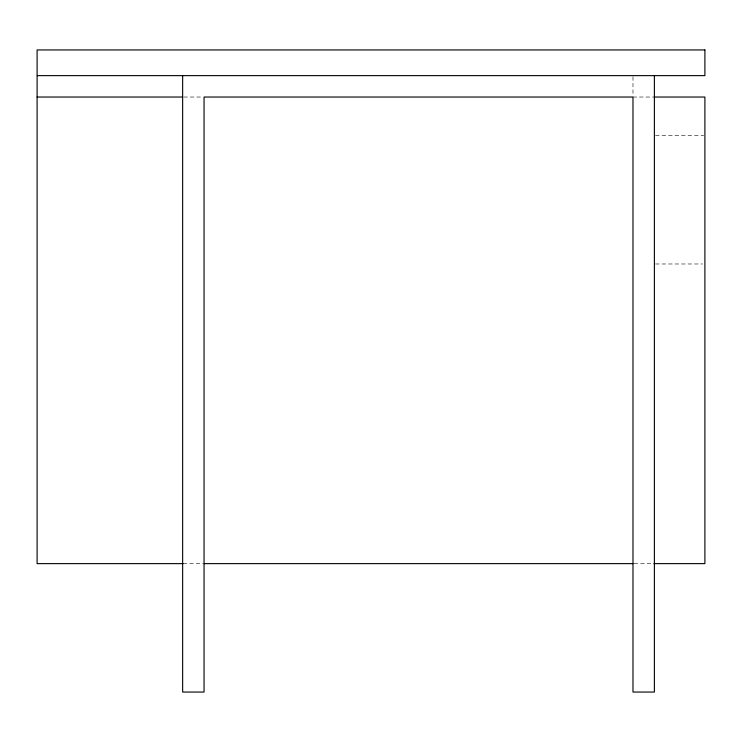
<?xml version="1.0" encoding="UTF-8"?>
<svg xmlns="http://www.w3.org/2000/svg" width="742" height="742" viewBox="0 0 742 742"><rect width="100%" height="100%" fill="white"/><g stroke="black" fill="none" stroke-linecap="round" stroke-linejoin="round"><path stroke-width="0.56" stroke-dasharray="3.71 2.78" d="M183.775 97.035L202.928 97.035M632.982 97.035L654.388 97.035M655.538 135.554L703.75 135.554M655.538 263.985L702.6 263.985M183.181 563.632L202.928 563.632M634.113 563.632L653.257 563.632M632.982 76.751L632.982 95.904"/><path stroke-width="1.11" d="M37.1 97.035L182.643 97.035M654.388 97.035L704.9 97.035L704.9 563.632L653.888 563.632M183.181 563.632L37.1 563.632L37.1 76.064M204.05 563.632L633.019 563.632M654.388 75.628L654.388 692.054L632.982 692.054L632.982 97.035L204.05 97.035L204.05 692.054L182.643 692.054L182.643 75.628M704.9 49.946L37.1 49.946L37.1 75.628L704.9 75.628L704.9 49.946"/></g></svg>
